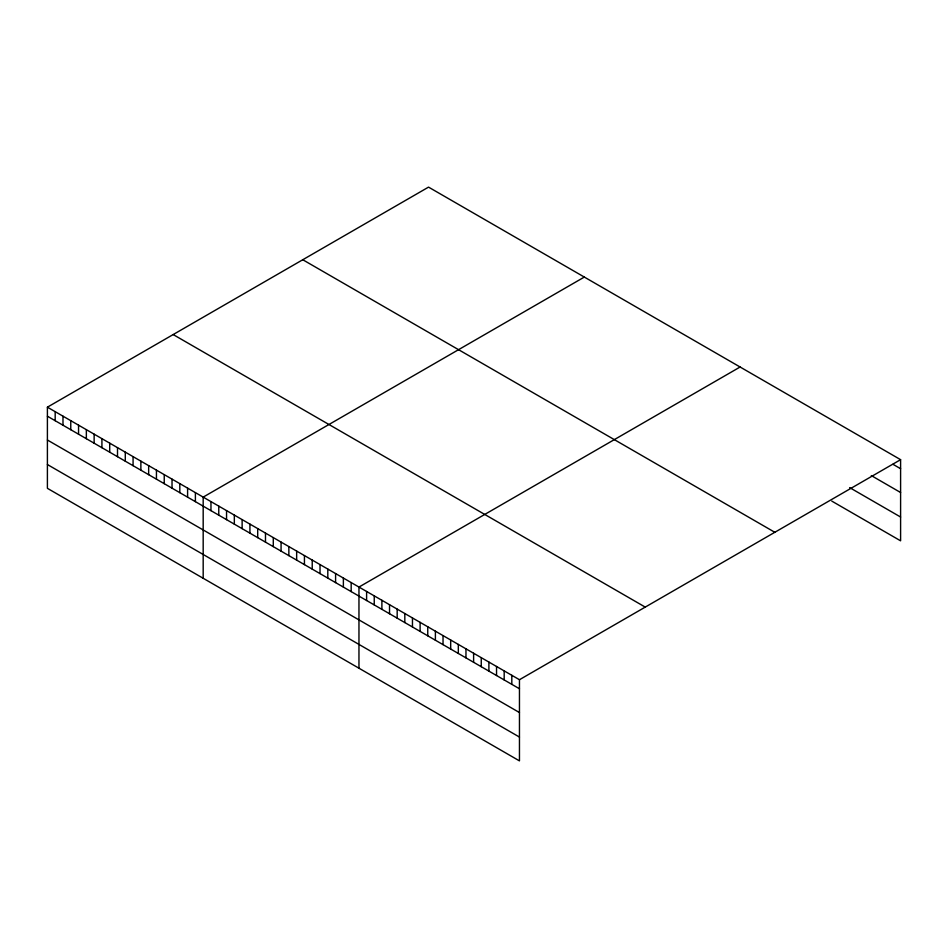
<?xml version="1.0" encoding="UTF-8"?>
<svg xmlns="http://www.w3.org/2000/svg" width="948" height="948" viewBox="0 0 948 948"><rect width="100%" height="100%" fill="white"/><g stroke="black" fill="none" stroke-linecap="round" stroke-linejoin="round"><path stroke-width="1.42" d="M47.4 407.178L519.457 679.716L519.457 760.877L47.4 488.327L47.4 407.178L428.543 187.123L900.6 459.673L900.6 540.822L831.811 501.113M584.324 277.065L203.18 497.119L203.18 578.268M740.104 367.006L358.96 587.061L358.96 668.21M519.457 679.716L900.6 459.673M892.957 464.295L900.6 468.703M871.307 475.588L900.6 492.51M849.645 487.604L900.6 517.027M302.768 259.74L774.824 532.29M173.176 334.561L645.233 607.099M47.4 416.219L519.457 688.758M47.4 440.014L519.457 712.552M47.4 464.532L519.457 737.07M511.813 675.308L511.813 684.349M504.182 670.9L504.182 679.929M496.539 666.48L496.539 675.521M488.895 662.071L488.895 671.101M481.252 657.651L481.252 666.693M473.609 653.243L473.609 662.285M465.966 648.835L465.966 657.865M458.322 644.415L458.322 653.456M450.679 640.007L450.679 649.048M443.036 635.598L443.036 644.628M435.393 631.178L435.393 640.22M427.749 626.77L427.749 635.812M420.106 622.35L420.106 631.392M412.463 617.942L412.463 626.984M404.82 613.534L404.82 622.563M397.176 609.114L397.176 618.155M389.533 604.706L389.533 613.747M381.89 600.297L381.89 609.327M374.247 595.877L374.247 604.919M366.603 591.469L366.603 600.511M351.175 582.558L351.175 591.599M343.377 578.067L343.377 587.096M335.592 573.564L335.592 582.605M327.807 569.073L327.807 578.102M320.021 564.57L320.021 573.611M312.224 560.078L312.224 569.108M304.438 555.575L304.438 564.617M296.653 551.084L296.653 560.114M288.856 546.581L288.856 555.623M281.07 542.09L281.07 551.12M273.285 537.587L273.285 546.629M265.487 533.096L265.487 542.126M257.702 528.593L257.702 537.635M249.917 524.102L249.917 533.131M242.131 519.599L242.131 528.64M234.334 515.108L234.334 524.137M226.548 510.605L226.548 519.646M218.763 506.114L218.763 515.143M210.966 501.611L210.966 510.652M195.395 492.616L195.395 501.658M187.597 488.125L187.597 497.155M179.812 483.622L179.812 492.664M172.026 479.131L172.026 488.161M164.241 474.628L164.241 483.67M156.444 470.137L156.444 479.167M148.658 465.634L148.658 474.675M140.873 461.143L140.873 470.172M133.076 456.64L133.076 465.681M125.29 452.149L125.29 461.178M117.505 447.646L117.505 456.687M109.707 443.154L109.707 452.196M101.922 438.651L101.922 447.693M94.136 434.16L94.136 443.202M86.351 429.657L86.351 438.699M78.554 425.166L78.554 434.208M70.768 420.663L70.768 429.705M62.983 416.172L62.983 425.214M55.185 411.669L55.185 420.711"/></g></svg>
